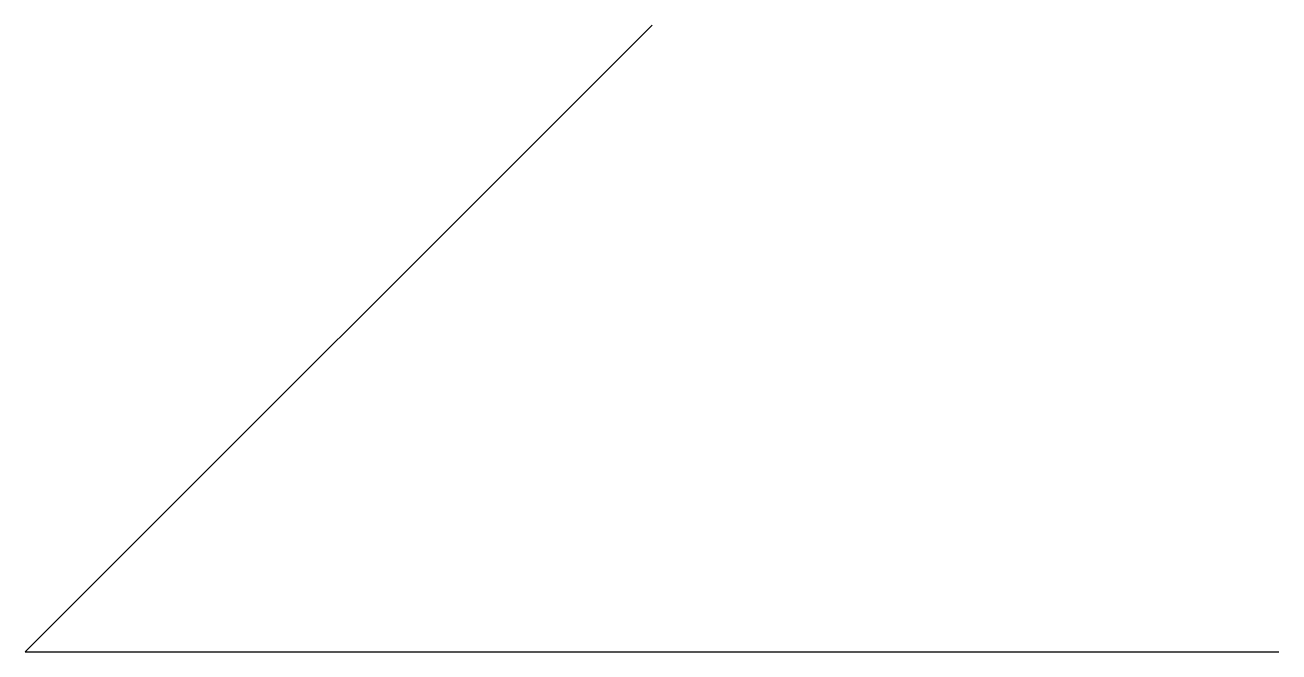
# Model space of a CAD drawing. Header units: millimetres. Extents: x 0 to 20, y 0 to 10.
import ezdxf
from ezdxf.xclip import XClip

# ---------------------------------------------------------------- set-up
doc = ezdxf.new("R2010")
doc.units = ezdxf.units.MM
doc.header["$XCLIPFRAME"] = 2

# ---------------------------------------------------------------- blocks, each defined once
blk = doc.blocks.new('CLIPPED_PART')
blk.add_line((0, 0), (20, 0))

msp = doc.modelspace()

# ---------------------------------------------------------------- block references
ref = msp.add_blockref('CLIPPED_PART', (0, 0))
XClip(ref).set_block_clipping_path([(0, 0), (10, 10), (10, 10), (0, 0)])

doc.saveas('drawing.dxf')
